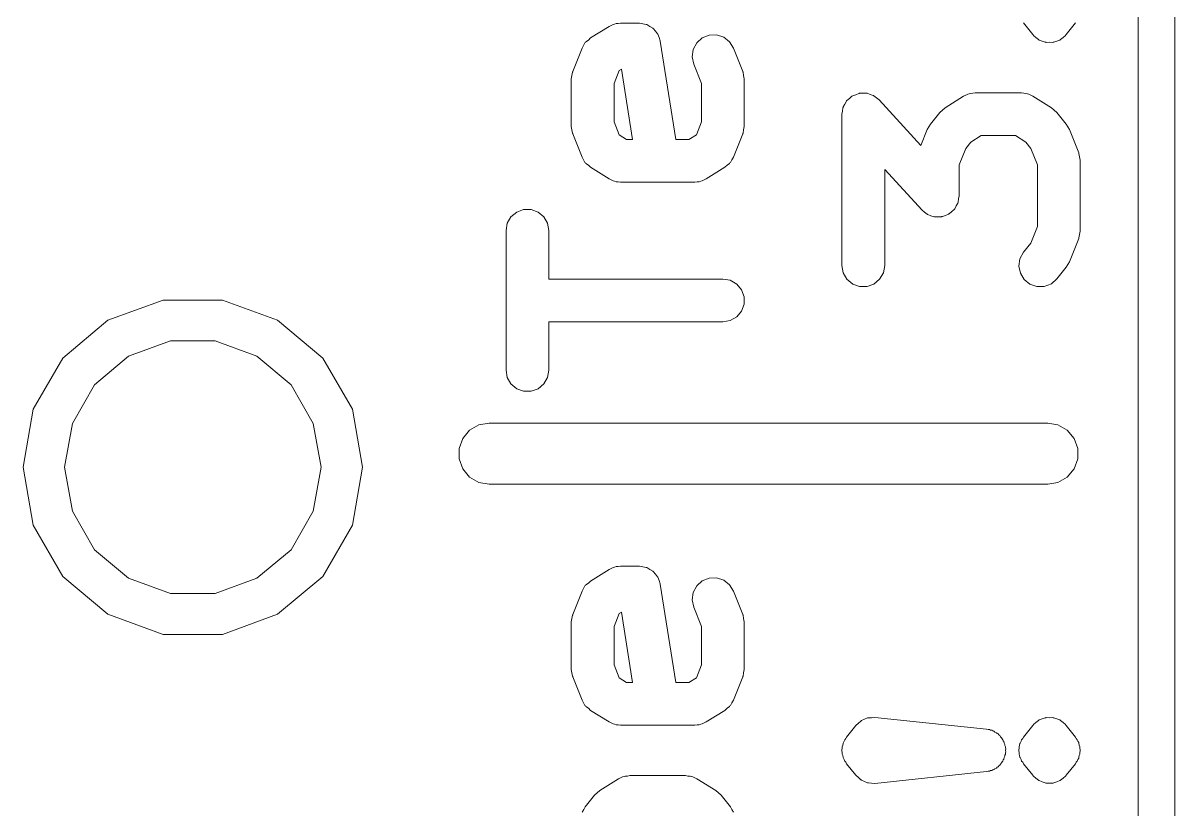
# Model space of a CAD drawing. Extents: x 77.7 to 126.3, y -111.6 to -68.4.
# Drawn here: x 121.61 to 126.325, y -100.209 to -96.988 of the extents above; entities that cross this region are included whole.
import ezdxf

# ---------------------------------------------------------------- set-up
doc = ezdxf.new("R2010")
doc.units = 0
doc.header["$MEASUREMENT"] = 0
doc.layers.add('BLACK', color=7, linetype='CONTINUOUS', lineweight=5, true_color=0xffffff)
doc.layers.add('CYAN3', color=131, linetype='CONTINUOUS', lineweight=5, true_color=0x7fffff)

msp = doc.modelspace()

# ---------------------------------------------------------------- linework, layer by layer
at = {"layer": 'BLACK', "linetype": 'CONTINUOUS'}
for p, q in [((125.7431, -97.0349), (125.7051, -96.9873)), ((125.9181, -96.9873), (125.8801, -97.0349)), ((123.9331, -97.0489), (124.0091, -97.0013)), ((124.0091, -97.0013), (124.0171, -96.9979)), ((124.0171, -96.9979), (124.0251, -96.9933)), ((124.0251, -96.9933), (124.0311, -96.9922)), ((124.0311, -96.9922), (124.0371, -96.9899)), ((124.0371, -96.9899), (124.0461, -96.9896)), ((124.0461, -96.9896), (124.0551, -96.988)), ((124.0551, -96.988), (124.1321, -96.988)), ((124.1321, -96.9881), (124.1331, -96.988)), ((124.1321, -96.988), (124.1321, -96.9881)), ((124.1331, -96.988), (124.1471, -96.9908)), ((124.1471, -96.9908), (124.1611, -96.9933)), ((124.1611, -96.9933), (124.1621, -96.9937)), ((124.1621, -96.9937), (124.1631, -96.9938)), ((124.1631, -96.9938), (124.1751, -97.0012)), ((124.1751, -97.0012), (124.1881, -97.0085)), ((124.1881, -97.0085), (124.1881, -97.009)), ((124.1881, -97.009), (124.1891, -97.0094)), ((124.1891, -97.0094), (124.1981, -97.0207)), ((124.1981, -97.0207), (124.2071, -97.0318)), ((124.2071, -97.0318), (124.2081, -97.0324)), ((124.2081, -97.0324), (124.2081, -97.033)), ((124.2081, -97.033), (124.2131, -97.0467)), ((123.8981, -97.0906), (123.9041, -97.0802)), ((123.9041, -97.0802), (123.9101, -97.0693)), ((123.9101, -97.0693), (123.9121, -97.0673)), ((123.9121, -97.0673), (123.9141, -97.0648)), ((123.9141, -97.0648), (123.9241, -97.0572)), ((123.9241, -97.0572), (123.9331, -97.0489)), ((124.2131, -97.0467), (124.2181, -97.0603)), ((124.2181, -97.0603), (124.2181, -97.061)), ((124.2181, -97.061), (124.2181, -97.0617)), ((124.2181, -97.0617), (124.2821, -97.4642)), ((124.3531, -97.0958), (124.3681, -97.069)), ((124.3681, -97.069), (124.3901, -97.0488)), ((124.3901, -97.0488), (124.4181, -97.0375)), ((124.4181, -97.0375), (124.4491, -97.0365)), ((124.4491, -97.0365), (124.4781, -97.046)), ((124.4781, -97.046), (124.5021, -97.0648)), ((124.5021, -97.0648), (124.5181, -97.0906)), ((125.7451, -97.0363), (125.7431, -97.0349)), ((125.7461, -97.0381), (125.7451, -97.0363)), ((125.7561, -97.0463), (125.7461, -97.0381)), ((125.7661, -97.055), (125.7561, -97.0463)), ((125.7681, -97.0558), (125.7661, -97.055)), ((125.7691, -97.0571), (125.7681, -97.0558)), ((125.7821, -97.0613), (125.7691, -97.0571)), ((125.7941, -97.0661), (125.7821, -97.0613)), ((125.7961, -97.0661), (125.7941, -97.0661)), ((125.7981, -97.0668), (125.7961, -97.0661)), ((125.8111, -97.0665), (125.7981, -97.0668)), ((125.8241, -97.0668), (125.8111, -97.0665)), ((125.8261, -97.0661), (125.8241, -97.0668)), ((125.8291, -97.0661), (125.8261, -97.0661)), ((125.8411, -97.0613), (125.8291, -97.0661)), ((125.8531, -97.0571), (125.8411, -97.0613)), ((125.8551, -97.0558), (125.8531, -97.0571)), ((125.8571, -97.055), (125.8551, -97.0558)), ((125.8671, -97.0463), (125.8571, -97.055)), ((125.8771, -97.0381), (125.8671, -97.0463)), ((125.8781, -97.0363), (125.8771, -97.0381)), ((125.8801, -97.0349), (125.8781, -97.0363)), ((123.8601, -97.1859), (123.8981, -97.0906)), ((124.3491, -97.1259), (124.3531, -97.0958)), ((124.3551, -97.1556), (124.3491, -97.1259)), ((124.5181, -97.0906), (124.5561, -97.1859)), ((124.3871, -97.2352), (124.3551, -97.1556)), ((123.8541, -97.2156), (123.8561, -97.2021)), ((123.8541, -97.217), (123.8541, -97.2156)), ((123.8541, -97.2184), (123.8541, -97.217)), ((123.8541, -97.4089), (123.8541, -97.2184)), ((123.8561, -97.2021), (123.8591, -97.1885)), ((123.8591, -97.1885), (123.8601, -97.1872)), ((123.8601, -97.1872), (123.8601, -97.1859)), ((124.0501, -97.1822), (124.0291, -97.2352)), ((124.0591, -97.1764), (124.0501, -97.1822)), ((124.1051, -97.4642), (124.0591, -97.1764)), ((124.5561, -97.1859), (124.5561, -97.1872)), ((124.5561, -97.1872), (124.5571, -97.1885)), ((124.5571, -97.1885), (124.5591, -97.2021)), ((124.5591, -97.2021), (124.5621, -97.2156)), ((124.5621, -97.2156), (124.5621, -97.217)), ((124.5621, -97.217), (124.5621, -97.2184)), ((124.5621, -97.2184), (124.5621, -97.4089)), ((124.0291, -97.2352), (124.0291, -97.392)), ((124.3871, -97.392), (124.3871, -97.2352)), ((124.9741, -97.3197), (124.9801, -97.3079)), ((124.9801, -97.3079), (124.9811, -97.3066)), ((124.9811, -97.3066), (124.9821, -97.305)), ((124.9821, -97.305), (124.9931, -97.2964)), ((124.9931, -97.2964), (125.0021, -97.2874)), ((125.0021, -97.2874), (125.0041, -97.2867)), ((125.0041, -97.2867), (125.0061, -97.2855)), ((125.0061, -97.2855), (125.0181, -97.2809)), ((125.0181, -97.2809), (125.0311, -97.2758)), ((125.0311, -97.2758), (125.0321, -97.2757)), ((125.0321, -97.2757), (125.0341, -97.2751)), ((125.0341, -97.2751), (125.0481, -97.2751)), ((125.0481, -97.2751), (125.0611, -97.2745)), ((125.0611, -97.2745), (125.0631, -97.2751)), ((125.0631, -97.2751), (125.0651, -97.2751)), ((125.0651, -97.2751), (125.0771, -97.2796)), ((125.0771, -97.2796), (125.0901, -97.2837)), ((125.0901, -97.2837), (125.0911, -97.2848)), ((125.0911, -97.2848), (125.0931, -97.2855)), ((125.0931, -97.2855), (125.1031, -97.2941)), ((125.1031, -97.2941), (125.1141, -97.3022)), ((125.1141, -97.3022), (125.2851, -97.4892)), ((125.3841, -97.3347), (125.4601, -97.287)), ((125.4601, -97.287), (125.4691, -97.2836)), ((125.4691, -97.2836), (125.4771, -97.279)), ((125.4771, -97.279), (125.4831, -97.2779)), ((125.4831, -97.2779), (125.4881, -97.2757)), ((125.4881, -97.2757), (125.4981, -97.2753)), ((125.4981, -97.2753), (125.5071, -97.2737)), ((125.5071, -97.2737), (125.6971, -97.2737)), ((125.6971, -97.2737), (125.7061, -97.2753)), ((125.7061, -97.2753), (125.7151, -97.2757)), ((125.7151, -97.2757), (125.7211, -97.2779)), ((125.7211, -97.2779), (125.7271, -97.279)), ((125.7271, -97.279), (125.7351, -97.2836)), ((125.7351, -97.2836), (125.7431, -97.287)), ((125.7431, -97.287), (125.8201, -97.3347)), ((124.9621, -97.3612), (124.9641, -97.3481)), ((124.9621, -97.9803), (124.9621, -97.3612)), ((124.9641, -97.3481), (124.9661, -97.3348)), ((124.9661, -97.3348), (124.9671, -97.3332)), ((124.9671, -97.3313), (124.9741, -97.3197)), ((124.9671, -97.3332), (124.9671, -97.3313)), ((125.3241, -97.4018), (125.3621, -97.3542)), ((125.3621, -97.3542), (125.3731, -97.3445)), ((125.3731, -97.3445), (125.3841, -97.3347)), ((125.8201, -97.3347), (125.8311, -97.3445)), ((125.8311, -97.3445), (125.8421, -97.3542)), ((125.8421, -97.3542), (125.8801, -97.4018)), ((123.8541, -97.4102), (123.8541, -97.4089)), ((123.8541, -97.4116), (123.8541, -97.4102)), ((123.8561, -97.4252), (123.8541, -97.4116)), ((124.0291, -97.392), (124.0501, -97.445)), ((124.3661, -97.445), (124.3871, -97.392)), ((124.5621, -97.4116), (124.5591, -97.4252)), ((124.5621, -97.4089), (124.5621, -97.4102)), ((124.5621, -97.4102), (124.5621, -97.4116)), ((125.3181, -97.4131), (125.3241, -97.4018)), ((125.8801, -97.4018), (125.8861, -97.4131)), ((123.8591, -97.4388), (123.8561, -97.4252)), ((123.8601, -97.44), (123.8591, -97.4388)), ((123.8601, -97.4414), (123.8601, -97.44)), ((123.8981, -97.5366), (123.8601, -97.4414)), ((124.0501, -97.445), (124.0801, -97.4642)), ((124.3351, -97.4642), (124.3661, -97.445)), ((124.5561, -97.4414), (124.5181, -97.5366)), ((124.5571, -97.4388), (124.5561, -97.44)), ((124.5561, -97.44), (124.5561, -97.4414)), ((124.5591, -97.4252), (124.5571, -97.4388)), ((125.2851, -97.4892), (125.3111, -97.424)), ((125.3111, -97.424), (125.3181, -97.4131)), ((125.5321, -97.4487), (125.4891, -97.4752)), ((125.6721, -97.4487), (125.5321, -97.4487)), ((125.7141, -97.4752), (125.6721, -97.4487)), ((125.8861, -97.4131), (125.8931, -97.424)), ((125.8931, -97.424), (125.9311, -97.5192)), ((124.0801, -97.4642), (124.1051, -97.4642)), ((124.2821, -97.4642), (124.3351, -97.4642)), ((125.4691, -97.501), (125.4421, -97.5686)), ((125.4891, -97.4752), (125.4691, -97.501)), ((125.7351, -97.501), (125.7141, -97.4752)), ((125.7621, -97.5686), (125.7351, -97.501)), ((123.9041, -97.5471), (123.8981, -97.5366)), ((123.9101, -97.558), (123.9041, -97.5471)), ((124.5111, -97.5471), (124.5051, -97.558)), ((124.5181, -97.5366), (124.5111, -97.5471)), ((125.9311, -97.5192), (125.9311, -97.5206)), ((125.9311, -97.5206), (125.9321, -97.5218)), ((125.9321, -97.5218), (125.9341, -97.5354)), ((125.9341, -97.5354), (125.9371, -97.549)), ((125.9371, -97.549), (125.9371, -97.5503)), ((125.9371, -97.5503), (125.9371, -97.5517)), ((125.9371, -97.5517), (125.9371, -97.8374)), ((123.9121, -97.5599), (123.9101, -97.558)), ((123.9141, -97.5624), (123.9121, -97.5599)), ((123.9241, -97.57), (123.9141, -97.5624)), ((123.9331, -97.5783), (123.9241, -97.57)), ((124.0091, -97.6259), (123.9331, -97.5783)), ((124.4831, -97.5783), (124.4061, -97.6259)), ((124.4921, -97.57), (124.4831, -97.5783)), ((124.5021, -97.5624), (124.4921, -97.57)), ((124.5031, -97.5599), (124.5021, -97.5624)), ((124.5051, -97.558), (124.5031, -97.5599)), ((125.2901, -97.7536), (125.1371, -97.5866)), ((125.1371, -97.5866), (125.1371, -97.9803)), ((125.4421, -97.5686), (125.4421, -97.6946)), ((125.7621, -97.8206), (125.7621, -97.5686)), ((124.0171, -97.6294), (124.0091, -97.6259)), ((124.0251, -97.6339), (124.0171, -97.6294)), ((124.0311, -97.635), (124.0251, -97.6339)), ((124.0371, -97.6373), (124.0311, -97.635)), ((124.0461, -97.6376), (124.0371, -97.6373)), ((124.0551, -97.6392), (124.0461, -97.6376)), ((124.3601, -97.6392), (124.0551, -97.6392)), ((124.3691, -97.6376), (124.3601, -97.6392)), ((124.3781, -97.6373), (124.3691, -97.6376)), ((124.3841, -97.635), (124.3781, -97.6373)), ((124.3901, -97.6339), (124.3841, -97.635)), ((124.3981, -97.6294), (124.3901, -97.6339)), ((124.4061, -97.6259), (124.3981, -97.6294)), ((125.4421, -97.6946), (125.4391, -97.7077)), ((125.4301, -97.7361), (125.4241, -97.7479)), ((125.4361, -97.7245), (125.4301, -97.7361)), ((125.4371, -97.7226), (125.4361, -97.7245)), ((125.4381, -97.721), (125.4371, -97.7226)), ((125.4391, -97.7077), (125.4381, -97.721)), ((123.5921, -97.8075), (123.6071, -97.7812)), ((123.6071, -97.7812), (123.6311, -97.7617)), ((123.6311, -97.7617), (123.6591, -97.7513)), ((123.6591, -97.7513), (123.6901, -97.7513)), ((123.6901, -97.7513), (123.7181, -97.7617)), ((123.7181, -97.7617), (123.7411, -97.7812)), ((123.7411, -97.7812), (123.7571, -97.8075)), ((125.3001, -97.7618), (125.2901, -97.7536)), ((125.3101, -97.7703), (125.3001, -97.7618)), ((125.3121, -97.771), (125.3101, -97.7703)), ((125.3141, -97.7721), (125.3121, -97.771)), ((125.3261, -97.7762), (125.3141, -97.7721)), ((125.3391, -97.7807), (125.3261, -97.7762)), ((125.3411, -97.7807), (125.3391, -97.7807)), ((125.3431, -97.7813), (125.3411, -97.7807)), ((125.3561, -97.7807), (125.3431, -97.7813)), ((125.3691, -97.7807), (125.3561, -97.7807)), ((125.3711, -97.7801), (125.3691, -97.7807)), ((125.3731, -97.78), (125.3711, -97.7801)), ((125.3851, -97.7749), (125.3731, -97.78)), ((125.3981, -97.7703), (125.3851, -97.7749)), ((125.3991, -97.7691), (125.3981, -97.7703)), ((125.4011, -97.7684), (125.3991, -97.7691)), ((125.4111, -97.7594), (125.4011, -97.7684)), ((125.4211, -97.7508), (125.4111, -97.7594)), ((125.4221, -97.7492), (125.4211, -97.7508)), ((125.4241, -97.7479), (125.4221, -97.7492)), ((123.5871, -97.8374), (123.5921, -97.8075)), ((123.7571, -97.8075), (123.7621, -97.8374)), ((125.7351, -97.8881), (125.7621, -97.8206)), ((123.5871, -98.4089), (123.5871, -97.8374)), ((123.7621, -97.8374), (123.7621, -98.0356)), ((125.9311, -97.8699), (125.8931, -97.9652)), ((125.9321, -97.8674), (125.9311, -97.8686)), ((125.9311, -97.8686), (125.9311, -97.8699)), ((125.9341, -97.8537), (125.9321, -97.8674)), ((125.9371, -97.8402), (125.9341, -97.8537)), ((125.9371, -97.8374), (125.9371, -97.8388)), ((125.9371, -97.8388), (125.9371, -97.8402)), ((125.6901, -97.9523), (125.7051, -97.9256)), ((125.7051, -97.9256), (125.7351, -97.8881)), ((125.6861, -97.9823), (125.6901, -97.9523)), ((125.8861, -97.9761), (125.8801, -97.9873)), ((125.8931, -97.9652), (125.8861, -97.9761)), ((124.9671, -98.0102), (124.9621, -97.9803)), ((124.9821, -98.0365), (124.9671, -98.0102)), ((125.1321, -98.0102), (125.1161, -98.0365)), ((125.1371, -97.9803), (125.1321, -98.0102)), ((125.6921, -98.0121), (125.6861, -97.9823)), ((125.7081, -98.0381), (125.6921, -98.0121)), ((125.8801, -97.9873), (125.8421, -98.0349)), ((123.7621, -98.0356), (124.4741, -98.0356)), ((124.4741, -98.0356), (124.5041, -98.0409)), ((124.5041, -98.0409), (124.5311, -98.0561)), ((124.5311, -98.0561), (124.5501, -98.0794)), ((125.0061, -98.0561), (124.9821, -98.0365)), ((125.0341, -98.0665), (125.0061, -98.0561)), ((125.0651, -98.0665), (125.0341, -98.0665)), ((125.0931, -98.0561), (125.0651, -98.0665)), ((125.1161, -98.0365), (125.0931, -98.0561)), ((125.7311, -98.0571), (125.7081, -98.0381)), ((125.7601, -98.0668), (125.7311, -98.0571)), ((125.7901, -98.0661), (125.7601, -98.0668)), ((125.8191, -98.055), (125.7901, -98.0661)), ((125.8421, -98.0349), (125.8191, -98.055)), ((124.5501, -98.0794), (124.5611, -98.1079)), ((124.5611, -98.1079), (124.5611, -98.1383)), ((124.5611, -98.1383), (124.5501, -98.1669)), ((124.4741, -98.2106), (123.7621, -98.2106)), ((123.7621, -98.2106), (123.7621, -98.4089)), ((124.5041, -98.2054), (124.4741, -98.2106)), ((124.5311, -98.1902), (124.5041, -98.2054)), ((124.5501, -98.1669), (124.5311, -98.1902)), ((123.5921, -98.4388), (123.5871, -98.4089)), ((123.6071, -98.4651), (123.5921, -98.4388)), ((123.7571, -98.4388), (123.7411, -98.4651)), ((123.7621, -98.4089), (123.7571, -98.4388)), ((123.6311, -98.4846), (123.6071, -98.4651)), ((123.6591, -98.495), (123.6311, -98.4846)), ((123.6901, -98.495), (123.6591, -98.495)), ((123.7181, -98.4846), (123.6901, -98.495)), ((123.7411, -98.4651), (123.7181, -98.4846)), ((123.4371, -98.6547), (123.4751, -98.633)), ((123.4751, -98.633), (123.5181, -98.6254)), ((123.5181, -98.6254), (125.8041, -98.6254)), ((125.8041, -98.6254), (125.8461, -98.633)), ((125.8461, -98.633), (125.8841, -98.6547)), ((123.4101, -98.6879), (123.4371, -98.6547)), ((125.8841, -98.6547), (125.9121, -98.6879)), ((123.3951, -98.7287), (123.4101, -98.6879)), ((123.3951, -98.7721), (123.3951, -98.7287)), ((125.9121, -98.6879), (125.9271, -98.7287)), ((125.9271, -98.7287), (125.9271, -98.7721)), ((123.4101, -98.8129), (123.3951, -98.7721)), ((125.9271, -98.7721), (125.9121, -98.8129)), ((123.4371, -98.8462), (123.4101, -98.8129)), ((125.9121, -98.8129), (125.8841, -98.8462)), ((123.4751, -98.8679), (123.4371, -98.8462)), ((123.5181, -98.8754), (123.4751, -98.8679)), ((125.8461, -98.8679), (125.8041, -98.8754)), ((125.8841, -98.8462), (125.8461, -98.8679)), ((125.8041, -98.8754), (123.5181, -98.8754)), ((123.9331, -99.2718), (124.0091, -99.2242)), ((124.0091, -99.2242), (124.0171, -99.2207)), ((124.0171, -99.2207), (124.0251, -99.2162)), ((124.0251, -99.2162), (124.0311, -99.2151)), ((124.0311, -99.2151), (124.0371, -99.2128)), ((124.0371, -99.2128), (124.0461, -99.2125)), ((124.0461, -99.2125), (124.0551, -99.2109)), ((124.0551, -99.2109), (124.1321, -99.2109)), ((124.1321, -99.211), (124.1331, -99.2109)), ((124.1321, -99.2109), (124.1321, -99.211)), ((124.1331, -99.2109), (124.1471, -99.2136)), ((124.1471, -99.2136), (124.1611, -99.2162)), ((124.1611, -99.2162), (124.1621, -99.2165)), ((124.1621, -99.2165), (124.1631, -99.2166)), ((124.1631, -99.2166), (124.1751, -99.2241)), ((124.1751, -99.2241), (124.1881, -99.2314)), ((124.1881, -99.2314), (124.1881, -99.2319)), ((124.1881, -99.2319), (124.1891, -99.2323)), ((124.1891, -99.2323), (124.1981, -99.2435)), ((124.1981, -99.2435), (124.2071, -99.2546)), ((123.9041, -99.303), (123.9101, -99.2921)), ((123.9101, -99.2921), (123.9121, -99.2902)), ((123.9121, -99.2902), (123.9141, -99.2877)), ((123.9141, -99.2877), (123.9241, -99.28)), ((123.9241, -99.28), (123.9331, -99.2718)), ((124.2071, -99.2546), (124.2081, -99.2553)), ((124.2081, -99.2553), (124.2081, -99.2558)), ((124.2081, -99.2558), (124.2131, -99.2695)), ((124.2131, -99.2695), (124.2181, -99.2832)), ((124.2181, -99.2832), (124.2181, -99.2839)), ((124.2181, -99.2839), (124.2181, -99.2846)), ((124.2181, -99.2846), (124.2821, -99.6871)), ((124.3531, -99.3187), (124.3681, -99.2919)), ((124.3681, -99.2919), (124.3901, -99.2716)), ((124.3901, -99.2716), (124.4181, -99.2603)), ((124.4181, -99.2603), (124.4491, -99.2594)), ((124.4491, -99.2594), (124.4781, -99.2689)), ((124.4781, -99.2689), (124.5021, -99.2877)), ((124.5021, -99.2877), (124.5181, -99.3135)), ((123.8601, -99.4087), (123.8981, -99.3135)), ((123.8981, -99.3135), (123.9041, -99.303)), ((124.3491, -99.3487), (124.3531, -99.3187)), ((124.5181, -99.3135), (124.5561, -99.4087)), ((124.3551, -99.3785), (124.3491, -99.3487)), ((124.3871, -99.4581), (124.3551, -99.3785)), ((123.8541, -99.4385), (123.8561, -99.4249)), ((123.8541, -99.4399), (123.8541, -99.4385)), ((123.8561, -99.4249), (123.8591, -99.4113)), ((123.8591, -99.4113), (123.8601, -99.4101)), ((123.8601, -99.4101), (123.8601, -99.4087)), ((124.0501, -99.405), (124.0291, -99.4581)), ((124.0591, -99.3992), (124.0501, -99.405)), ((124.1051, -99.6871), (124.0591, -99.3992)), ((124.5561, -99.4087), (124.5561, -99.4101)), ((124.5561, -99.4101), (124.5571, -99.4113)), ((124.5571, -99.4113), (124.5591, -99.4249)), ((124.5591, -99.4249), (124.5621, -99.4385)), ((124.5621, -99.4385), (124.5621, -99.4399)), ((123.8541, -99.4412), (123.8541, -99.4399)), ((123.8541, -99.6317), (123.8541, -99.4412)), ((124.0291, -99.4581), (124.0291, -99.6149)), ((124.3871, -99.6149), (124.3871, -99.4581)), ((124.5621, -99.4399), (124.5621, -99.4412)), ((124.5621, -99.4412), (124.5621, -99.6317)), ((124.0291, -99.6149), (124.0501, -99.6679)), ((124.3661, -99.6679), (124.3871, -99.6149)), ((123.8541, -99.6331), (123.8541, -99.6317)), ((123.8541, -99.6345), (123.8541, -99.6331)), ((123.8561, -99.648), (123.8541, -99.6345)), ((123.8591, -99.6616), (123.8561, -99.648)), ((123.8601, -99.6628), (123.8591, -99.6616)), ((123.8601, -99.6642), (123.8601, -99.6628)), ((123.8981, -99.7594), (123.8601, -99.6642)), ((124.0501, -99.6679), (124.0801, -99.6871)), ((124.3351, -99.6871), (124.3661, -99.6679)), ((124.5561, -99.6642), (124.5181, -99.7594)), ((124.5571, -99.6616), (124.5561, -99.6628)), ((124.5561, -99.6628), (124.5561, -99.6642)), ((124.5591, -99.648), (124.5571, -99.6616)), ((124.5621, -99.6345), (124.5591, -99.648)), ((124.5621, -99.6317), (124.5621, -99.6331)), ((124.5621, -99.6331), (124.5621, -99.6345)), ((124.0801, -99.6871), (124.1051, -99.6871)), ((124.2821, -99.6871), (124.3351, -99.6871)), ((123.9041, -99.7699), (123.8981, -99.7594)), ((124.5181, -99.7594), (124.5111, -99.7699)), ((123.9101, -99.7808), (123.9041, -99.7699)), ((123.9121, -99.7828), (123.9101, -99.7808)), ((123.9141, -99.7853), (123.9121, -99.7828)), ((123.9241, -99.7929), (123.9141, -99.7853)), ((123.9331, -99.8012), (123.9241, -99.7929)), ((124.0091, -99.8488), (123.9331, -99.8012)), ((124.4831, -99.8012), (124.4061, -99.8488)), ((124.4921, -99.7929), (124.4831, -99.8012)), ((124.5021, -99.7853), (124.4921, -99.7929)), ((124.5031, -99.7828), (124.5021, -99.7853)), ((124.5051, -99.7808), (124.5031, -99.7828)), ((124.5111, -99.7699), (124.5051, -99.7808)), ((124.0171, -99.8522), (124.0091, -99.8488)), ((124.0251, -99.8568), (124.0171, -99.8522)), ((124.0311, -99.8579), (124.0251, -99.8568)), ((124.0371, -99.8602), (124.0311, -99.8579)), ((124.0461, -99.8605), (124.0371, -99.8602)), ((124.0551, -99.8621), (124.0461, -99.8605)), ((124.3601, -99.8621), (124.0551, -99.8621)), ((124.3691, -99.8605), (124.3601, -99.8621)), ((124.3781, -99.8602), (124.3691, -99.8605)), ((124.3841, -99.8579), (124.3781, -99.8602)), ((124.3901, -99.8568), (124.3841, -99.8579)), ((124.3981, -99.8522), (124.3901, -99.8568)), ((124.4061, -99.8488), (124.3981, -99.8522)), ((124.9811, -99.9104), (125.0191, -99.8628)), ((125.0191, -99.8628), (125.0291, -99.8541)), ((125.0291, -99.8541), (125.0391, -99.8449)), ((125.0391, -99.8449), (125.0401, -99.8441)), ((125.0401, -99.8441), (125.0421, -99.8427)), ((125.0421, -99.8427), (125.0541, -99.8379)), ((125.0541, -99.8379), (125.0661, -99.8325)), ((125.0661, -99.8325), (125.0681, -99.8324)), ((125.0681, -99.8324), (125.0701, -99.8316)), ((125.0701, -99.8316), (125.0831, -99.8313)), ((125.0831, -99.8313), (125.0971, -99.8304)), ((125.0971, -99.8304), (125.5541, -99.878)), ((125.7051, -99.9104), (125.7431, -99.8628)), ((125.7431, -99.8628), (125.7451, -99.8614)), ((125.7451, -99.8614), (125.7461, -99.8596)), ((125.7461, -99.8596), (125.7561, -99.8514)), ((125.7561, -99.8514), (125.7661, -99.8427)), ((125.7661, -99.8427), (125.7681, -99.8419)), ((125.7681, -99.8419), (125.7691, -99.8406)), ((125.7691, -99.8406), (125.7821, -99.8364)), ((125.7821, -99.8364), (125.7941, -99.8316)), ((125.7941, -99.8316), (125.7961, -99.8316)), ((125.7961, -99.8316), (125.7981, -99.8309)), ((125.7981, -99.8309), (125.8111, -99.8312)), ((125.8111, -99.8312), (125.8241, -99.8309)), ((125.8241, -99.8309), (125.8261, -99.8316)), ((125.8261, -99.8316), (125.8291, -99.8316)), ((125.8291, -99.8316), (125.8411, -99.8364)), ((125.8411, -99.8364), (125.8531, -99.8406)), ((125.8531, -99.8406), (125.8551, -99.8419)), ((125.8551, -99.8419), (125.8571, -99.8427)), ((125.8571, -99.8427), (125.8671, -99.8514)), ((125.8671, -99.8514), (125.8771, -99.8596)), ((125.8771, -99.8596), (125.8781, -99.8614)), ((125.8781, -99.8614), (125.8801, -99.8628)), ((125.8801, -99.8628), (125.9181, -99.9104)), ((124.9781, -99.9162), (124.9811, -99.9104)), ((125.5541, -99.878), (125.5601, -99.8797)), ((125.5601, -99.8797), (125.5661, -99.8802)), ((125.5661, -99.8802), (125.5701, -99.882)), ((125.5701, -99.882), (125.5751, -99.8828)), ((125.5751, -99.8828), (125.5791, -99.8851)), ((125.5791, -99.8851), (125.5831, -99.8864)), ((125.5831, -99.8864), (125.5881, -99.89)), ((125.5881, -99.89), (125.5941, -99.8926)), ((125.5941, -99.8926), (125.5971, -99.8957)), ((125.5971, -99.8957), (125.6011, -99.898)), ((125.6011, -99.898), (125.6041, -99.9015)), ((125.6041, -99.9015), (125.6081, -99.9042)), ((125.6081, -99.9042), (125.6111, -99.9094)), ((125.6111, -99.9094), (125.6151, -99.9137)), ((125.7021, -99.9162), (125.7051, -99.9104)), ((125.9181, -99.9104), (125.9211, -99.9162)), ((124.9621, -99.963), (124.9631, -99.9565)), ((124.9631, -99.9499), (124.9661, -99.9436)), ((124.9631, -99.9565), (124.9631, -99.9499)), ((124.9661, -99.9436), (124.9671, -99.9371)), ((124.9671, -99.9352), (124.9681, -99.9332)), ((124.9671, -99.9371), (124.9671, -99.9352)), ((124.9681, -99.9332), (124.9711, -99.9275)), ((124.9711, -99.9275), (124.9741, -99.9213)), ((124.9741, -99.9213), (124.9781, -99.9162)), ((125.6151, -99.9137), (125.6171, -99.9178)), ((125.6171, -99.9178), (125.6201, -99.9213)), ((125.6201, -99.9213), (125.6221, -99.9256)), ((125.6221, -99.9256), (125.6251, -99.9294)), ((125.6251, -99.9294), (125.6261, -99.9354)), ((125.6261, -99.9354), (125.6291, -99.941)), ((125.6291, -99.941), (125.6291, -99.9456)), ((125.6291, -99.9456), (125.6311, -99.9499)), ((125.6311, -99.9499), (125.6311, -99.9544)), ((125.6311, -99.9544), (125.6321, -99.9589)), ((125.6861, -99.963), (125.6871, -99.9565)), ((125.6871, -99.9499), (125.6891, -99.9436)), ((125.6871, -99.9565), (125.6871, -99.9499)), ((125.6891, -99.9436), (125.6901, -99.9371)), ((125.6901, -99.9371), (125.6911, -99.9352)), ((125.6911, -99.9352), (125.6921, -99.9332)), ((125.6921, -99.9332), (125.6951, -99.9275)), ((125.6951, -99.9275), (125.6971, -99.9213)), ((125.6971, -99.9213), (125.7021, -99.9162)), ((125.9211, -99.9162), (125.9251, -99.9213)), ((125.9251, -99.9213), (125.9271, -99.9275)), ((125.9271, -99.9275), (125.9311, -99.9332)), ((125.9311, -99.9332), (125.9311, -99.9352)), ((125.9311, -99.9352), (125.9321, -99.9371)), ((125.9321, -99.9371), (125.9331, -99.9436)), ((125.9331, -99.9436), (125.9361, -99.9499)), ((125.9361, -99.9499), (125.9361, -99.9565)), ((125.9361, -99.9565), (125.9371, -99.963)), ((124.9621, -99.965), (124.9621, -99.963)), ((124.9621, -99.9671), (124.9621, -99.965)), ((124.9631, -99.9736), (124.9621, -99.9671)), ((124.9631, -99.9802), (124.9631, -99.9736)), ((124.9661, -99.9865), (124.9631, -99.9802)), ((124.9671, -99.993), (124.9661, -99.9865)), ((124.9671, -99.9949), (124.9671, -99.993)), ((124.9681, -99.9969), (124.9671, -99.9949)), ((124.9711, -100.003), (124.9681, -99.9969)), ((124.9741, -100.009), (124.9711, -100.003)), ((125.6221, -100.004), (125.6201, -100.009)), ((125.6251, -100.001), (125.6221, -100.004)), ((125.6261, -99.9947), (125.6251, -100.001)), ((125.6291, -99.9891), (125.6261, -99.9947)), ((125.6311, -99.9802), (125.6291, -99.9845)), ((125.6291, -99.9845), (125.6291, -99.9891)), ((125.6321, -99.9589), (125.6311, -99.965)), ((125.6311, -99.965), (125.6321, -99.9712)), ((125.6321, -99.9712), (125.6311, -99.9757)), ((125.6311, -99.9757), (125.6311, -99.9802)), ((125.6861, -99.965), (125.6861, -99.963)), ((125.6861, -99.9671), (125.6861, -99.965)), ((125.6871, -99.9736), (125.6861, -99.9671)), ((125.6871, -99.9802), (125.6871, -99.9736)), ((125.6891, -99.9865), (125.6871, -99.9802)), ((125.6901, -99.993), (125.6891, -99.9865)), ((125.6911, -99.9949), (125.6901, -99.993)), ((125.6921, -99.9969), (125.6911, -99.9949)), ((125.6951, -100.003), (125.6921, -99.9969)), ((125.6971, -100.009), (125.6951, -100.003)), ((125.9271, -100.003), (125.9251, -100.009)), ((125.9311, -99.9969), (125.9271, -100.003)), ((125.9321, -99.993), (125.9311, -99.9949)), ((125.9311, -99.9949), (125.9311, -99.9969)), ((125.9331, -99.9865), (125.9321, -99.993)), ((125.9361, -99.9802), (125.9331, -99.9865)), ((125.9371, -99.9671), (125.9361, -99.9736)), ((125.9361, -99.9736), (125.9361, -99.9802)), ((125.9371, -99.963), (125.9371, -99.965)), ((125.9371, -99.965), (125.9371, -99.9671)), ((124.9781, -100.014), (124.9741, -100.009)), ((124.9811, -100.02), (124.9781, -100.014)), ((125.0191, -100.067), (124.9811, -100.02)), ((125.5541, -100.052), (125.0971, -100.1)), ((125.5601, -100.05), (125.5541, -100.052)), ((125.5661, -100.05), (125.5601, -100.05)), ((125.5701, -100.048), (125.5661, -100.05)), ((125.5751, -100.047), (125.5701, -100.048)), ((125.5791, -100.045), (125.5751, -100.047)), ((125.5831, -100.044), (125.5791, -100.045)), ((125.5881, -100.04), (125.5831, -100.044)), ((125.5941, -100.038), (125.5881, -100.04)), ((125.5971, -100.034), (125.5941, -100.038)), ((125.6011, -100.032), (125.5971, -100.034)), ((125.6041, -100.029), (125.6011, -100.032)), ((125.6081, -100.026), (125.6041, -100.029)), ((125.6111, -100.021), (125.6081, -100.026)), ((125.6151, -100.016), (125.6111, -100.021)), ((125.6171, -100.012), (125.6151, -100.016)), ((125.6201, -100.009), (125.6171, -100.012)), ((125.7021, -100.014), (125.6971, -100.009)), ((125.7051, -100.02), (125.7021, -100.014)), ((125.7431, -100.067), (125.7051, -100.02)), ((125.9181, -100.02), (125.8801, -100.067)), ((125.9211, -100.014), (125.9181, -100.02)), ((125.9251, -100.009), (125.9211, -100.014)), ((123.9711, -100.129), (124.0471, -100.081)), ((124.0471, -100.081), (124.0561, -100.078)), ((124.0561, -100.078), (124.0641, -100.073)), ((124.0641, -100.073), (124.0701, -100.072)), ((124.0701, -100.072), (124.0751, -100.07)), ((124.0751, -100.07), (124.0841, -100.07)), ((124.0841, -100.07), (124.0931, -100.068)), ((124.0931, -100.068), (124.3221, -100.068)), ((124.3221, -100.068), (124.3311, -100.07)), ((124.3311, -100.07), (124.3401, -100.07)), ((124.3401, -100.07), (124.3461, -100.072)), ((124.3461, -100.072), (124.3521, -100.073)), ((124.3521, -100.073), (124.3601, -100.078)), ((124.3601, -100.078), (124.3681, -100.081)), ((124.3681, -100.081), (124.4451, -100.129)), ((125.0291, -100.076), (125.0191, -100.067)), ((125.0391, -100.085), (125.0291, -100.076)), ((125.0401, -100.086), (125.0391, -100.085)), ((125.0421, -100.087), (125.0401, -100.086)), ((125.0541, -100.092), (125.0421, -100.087)), ((125.0661, -100.098), (125.0541, -100.092)), ((125.0681, -100.098), (125.0661, -100.098)), ((125.0701, -100.098), (125.0681, -100.098)), ((125.0831, -100.099), (125.0701, -100.098)), ((125.0971, -100.1), (125.0831, -100.099)), ((125.7451, -100.069), (125.7431, -100.067)), ((125.7461, -100.07), (125.7451, -100.069)), ((125.7561, -100.079), (125.7461, -100.07)), ((125.7661, -100.087), (125.7561, -100.079)), ((125.7681, -100.088), (125.7661, -100.087)), ((125.7691, -100.089), (125.7681, -100.088)), ((125.7821, -100.094), (125.7691, -100.089)), ((125.7941, -100.098), (125.7821, -100.094)), ((125.7961, -100.099), (125.7941, -100.098)), ((125.7981, -100.099), (125.7961, -100.099)), ((125.8111, -100.099), (125.7981, -100.099)), ((125.8241, -100.099), (125.8111, -100.099)), ((125.8261, -100.099), (125.8241, -100.099)), ((125.8291, -100.098), (125.8261, -100.099)), ((125.8411, -100.094), (125.8291, -100.098)), ((125.8531, -100.089), (125.8411, -100.094)), ((125.8551, -100.088), (125.8531, -100.089)), ((125.8571, -100.087), (125.8551, -100.088)), ((125.8671, -100.079), (125.8571, -100.087)), ((125.8771, -100.07), (125.8671, -100.079)), ((125.8781, -100.069), (125.8771, -100.07)), ((125.8801, -100.067), (125.8781, -100.069)), ((123.9491, -100.148), (123.9601, -100.139)), ((123.9601, -100.139), (123.9711, -100.129)), ((124.4451, -100.129), (124.4561, -100.139)), ((124.4561, -100.139), (124.4671, -100.148)), ((123.9111, -100.196), (123.9491, -100.148)), ((124.4671, -100.148), (124.5051, -100.196)), ((123.8981, -100.218), (123.9051, -100.207)), ((123.9051, -100.207), (123.9111, -100.196)), ((124.5051, -100.196), (124.5111, -100.207)), ((124.5111, -100.207), (124.5181, -100.218))]:
    msp.add_line(p, q, dxfattribs=at)
at = {"layer": 'CYAN3', "linetype": 'CONTINUOUS'}
for p, q in [((126.175, -106.497), (126.175, -73.5028)), ((126.325, -73.4934), (126.325, -106.507)), ((121.957, -98.2041), (122.184, -98.1216)), ((122.184, -98.1216), (122.426, -98.1216)), ((122.426, -98.1216), (122.652, -98.2041)), ((121.773, -98.3593), (121.957, -98.2041)), ((122.652, -98.2041), (122.837, -98.3593)), ((122.214, -98.289), (122.042, -98.3513)), ((122.396, -98.289), (122.214, -98.289)), ((122.567, -98.3513), (122.396, -98.289)), ((122.042, -98.3513), (121.903, -98.4685)), ((122.707, -98.4685), (122.567, -98.3513)), ((121.652, -98.5683), (121.773, -98.3593)), ((122.837, -98.3593), (122.958, -98.5683)), ((121.903, -98.4685), (121.812, -98.6264)), ((122.798, -98.6264), (122.707, -98.4685)), ((121.61, -98.806), (121.652, -98.5683)), ((122.958, -98.5683), (123, -98.806)), ((121.812, -98.6264), (121.78, -98.806)), ((122.83, -98.806), (122.798, -98.6264)), ((121.652, -99.0437), (121.61, -98.806)), ((121.78, -98.806), (121.812, -98.9856)), ((122.798, -98.9856), (122.83, -98.806)), ((123, -98.806), (122.958, -99.0437)), ((121.812, -98.9856), (121.903, -99.1435)), ((122.707, -99.1435), (122.798, -98.9856)), ((121.773, -99.2527), (121.652, -99.0437)), ((122.958, -99.0437), (122.837, -99.2527)), ((121.903, -99.1435), (122.042, -99.2607)), ((122.567, -99.2607), (122.707, -99.1435)), ((121.957, -99.4079), (121.773, -99.2527)), ((122.042, -99.2607), (122.214, -99.323)), ((122.396, -99.323), (122.567, -99.2607)), ((122.837, -99.2527), (122.652, -99.4079)), ((122.214, -99.323), (122.396, -99.323)), ((122.184, -99.4904), (121.957, -99.4079)), ((122.652, -99.4079), (122.426, -99.4904)), ((122.426, -99.4904), (122.184, -99.4904))]:
    msp.add_line(p, q, dxfattribs=at)

doc.saveas('drawing.dxf')
